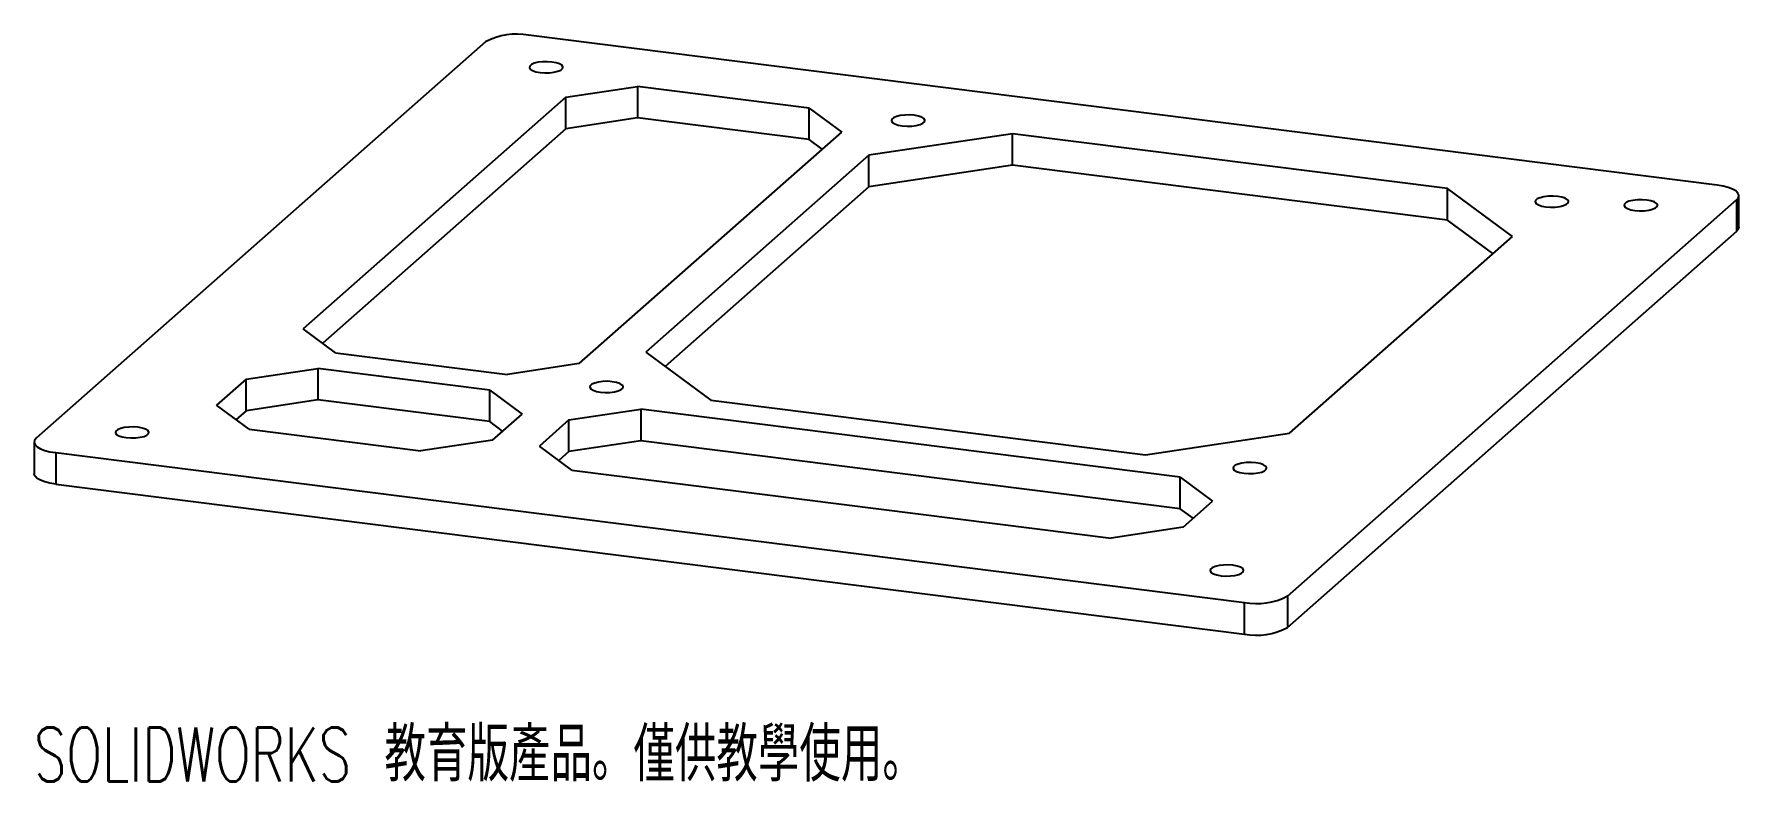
# Paper-space layout '_二等角視圖' of a CAD drawing. Header units: millimetres. Extents: x -76 to 76, y -39 to 28.
import ezdxf

# ---------------------------------------------------------------- set-up
doc = ezdxf.new("R2010")
doc.units = ezdxf.units.MM
doc.styles.add('SLDTEXTSTYLE0', font='TXT', dxfattribs={"width": 0.7, "bigfont": 'bigfont'})

psp = doc.layouts.new('_二等角視圖')

# ---------------------------------------------------------------- linework, layer by layer
at = {"color": 7, "linetype": 'Continuous', "lineweight": 25}
for p, q in [((-35.97, 27.67), (-76.28, -7.87)), ((74.53, 14.82), (-32.11, 28.25)), ((-28.78, 22.7), (-22.33, 23.67)), ((-6.93, 21.73), (-22.33, 23.67)), ((-22.33, 23.67), (-22.33, 20.84)), ((-28.78, 22.7), (-52.32, 1.94)), ((-28.78, 19.88), (-28.78, 22.7)), ((-6.93, 21.73), (-4.02, 19.58)), ((-6.93, 18.9), (-6.93, 21.73)), ((-22.33, 20.84), (-28.78, 19.88)), ((-6.93, 18.9), (-22.33, 20.84)), ((-28.78, 19.88), (-50.58, 0.65)), ((-27.57, -1.18), (-4.02, 19.58)), ((-5.77, 18.05), (-6.93, 18.9)), ((11.31, 19.43), (-1.58, 17.5)), ((50.33, 14.52), (11.31, 19.43)), ((11.31, 16.61), (11.31, 19.43)), ((-1.58, 17.5), (-21.59, -0.15)), ((-1.58, 14.67), (-1.58, 17.5)), ((11.31, 16.61), (-1.58, 14.67)), ((50.33, 11.69), (11.31, 16.61)), ((-1.58, 14.67), (-19.85, -1.44)), ((56.15, 10.22), (50.33, 14.52)), ((50.33, 11.69), (50.33, 14.52)), ((76.47, 11.06), (76.47, 13.88)), ((35.97, -22.02), (76.28, 13.53)), ((76.28, 10.7), (76.28, 13.53)), ((54.41, 8.68), (50.33, 11.69)), ((35.97, -24.84), (76.28, 10.7)), ((36.14, -7.43), (56.15, 10.22)), ((-49.42, -0.21), (-52.32, 1.94)), ((-49.42, -0.21), (-34.01, -2.15)), ((-27.57, -1.18), (-34.01, -2.15)), ((-21.59, -0.15), (-15.77, -4.45)), ((-57.45, -2.58), (-60.1, -4.92)), ((-57.45, -2.58), (-51.01, -1.61)), ((-57.45, -5.41), (-57.45, -2.58)), ((-35.6, -3.55), (-51.01, -1.61)), ((-51.01, -1.61), (-51.01, -4.44)), ((-51.01, -4.44), (-57.45, -5.41)), ((-35.6, -6.38), (-51.01, -4.44)), ((-35.6, -3.55), (-32.7, -5.7)), ((-35.6, -6.38), (-35.6, -3.55)), ((-15.77, -4.45), (23.25, -9.37)), ((-57.19, -7.07), (-60.1, -4.92)), ((-57.45, -5.41), (-58.36, -6.21)), ((-35.35, -8.04), (-32.7, -5.7)), ((-28.49, -6.23), (-22.04, -5.26)), ((26.34, -11.36), (-22.04, -5.26)), ((-22.04, -5.26), (-22.04, -8.09)), ((-57.19, -7.07), (-41.79, -9.01)), ((-34.44, -7.24), (-35.6, -6.38)), ((-28.49, -6.23), (-31.14, -8.57)), ((-28.49, -9.06), (-28.49, -6.23)), ((23.25, -9.37), (36.14, -7.43)), ((-76.47, -8.23), (-76.47, -11.06)), ((-74.53, -9.16), (32.11, -22.6)), ((-74.53, -9.16), (-74.53, -11.99)), ((-35.35, -8.04), (-41.79, -9.01)), ((-28.23, -10.72), (-31.14, -8.57)), ((-28.49, -9.06), (-29.39, -9.86)), ((-22.04, -8.09), (-28.49, -9.06)), ((26.34, -14.19), (-22.04, -8.09)), ((-74.53, -11.99), (32.11, -25.43)), ((-28.23, -10.72), (20.15, -16.82)), ((26.34, -11.36), (29.25, -13.51)), ((26.34, -14.19), (26.34, -11.36)), ((26.6, -15.85), (29.25, -13.51)), ((27.5, -15.05), (26.34, -14.19)), ((26.6, -15.85), (20.15, -16.82)), ((32.11, -25.43), (32.11, -22.6)), ((35.97, -22.02), (35.97, -24.84))]:
    psp.add_line(p, q, dxfattribs=at)
at = {"color": 7, "linetype": 'Continuous', "lineweight": 25, "flags": 128}
for points in [[(-31.08, 24.92), (-30.66, 24.89), (-30.24, 24.9), (-29.83, 24.95), (-29.49, 25.03), (-29.23, 25.14), (-29.08, 25.28), (-29.05, 25.42), (-29.14, 25.56), (-29.34, 25.68), (-29.64, 25.78), (-30.02, 25.85), (-30.43, 25.88), (-30.86, 25.87), (-31.26, 25.83), (-31.6, 25.74), (-31.86, 25.63), (-32.01, 25.49), (-32.04, 25.35), (-31.96, 25.21), (-31.75, 25.09), (-31.45, 24.99), (-31.08, 24.92)], [(1.42, 20.15), (1.84, 20.11), (2.27, 20.12), (2.67, 20.17), (3.01, 20.26), (3.27, 20.37), (3.42, 20.5), (3.45, 20.65), (3.36, 20.79), (3.16, 20.91), (2.86, 21.01), (2.49, 21.08), (2.07, 21.11), (1.64, 21.1), (1.24, 21.05), (0.9, 20.97), (0.64, 20.85), (0.49, 20.72), (0.46, 20.58), (0.55, 20.44), (0.75, 20.32), (1.05, 20.21), (1.42, 20.15)], [(59.16, 12.87), (59.58, 12.84), (60, 12.85), (60.4, 12.9), (60.74, 12.98), (61, 13.1), (61.15, 13.23), (61.19, 13.37), (61.1, 13.51), (60.89, 13.64), (60.59, 13.74), (60.22, 13.81), (59.8, 13.84), (59.38, 13.83), (58.98, 13.78), (58.63, 13.69), (58.38, 13.58), (58.22, 13.45), (58.19, 13.31), (58.28, 13.17), (58.48, 13.04), (58.78, 12.94), (59.16, 12.87)], [(76.28, 13.53), (76.43, 13.72), (76.47, 13.92), (76.39, 14.11), (76.21, 14.3), (75.91, 14.47), (75.52, 14.61), (75.06, 14.73), (74.53, 14.82)], [(67.14, 12.54), (67.56, 12.51), (67.98, 12.52), (68.38, 12.57), (68.73, 12.66), (68.98, 12.77), (69.14, 12.9), (69.17, 13.04), (69.08, 13.18), (68.88, 13.31), (68.57, 13.41), (68.2, 13.48), (67.78, 13.51), (67.36, 13.5), (66.96, 13.45), (66.61, 13.37), (66.36, 13.25), (66.21, 13.12), (66.17, 12.98), (66.26, 12.84), (66.47, 12.71), (66.77, 12.61), (67.14, 12.54)], [(76.47, 11.06), (76.43, 10.89), (76.28, 10.7)], [(-25.66, -3.74), (-25.24, -3.77), (-24.81, -3.76), (-24.41, -3.71), (-24.07, -3.63), (-23.81, -3.51), (-23.66, -3.38), (-23.63, -3.24), (-23.72, -3.1), (-23.92, -2.97), (-24.22, -2.87), (-24.6, -2.8), (-25.01, -2.77), (-25.44, -2.78), (-25.84, -2.83), (-26.18, -2.92), (-26.44, -3.03), (-26.59, -3.16), (-26.62, -3.3), (-26.53, -3.44), (-26.33, -3.57), (-26.03, -3.67), (-25.66, -3.74)], [(-68.2, -7.82), (-67.78, -7.85), (-67.36, -7.84), (-66.96, -7.79), (-66.61, -7.71), (-66.36, -7.6), (-66.21, -7.46), (-66.17, -7.32), (-66.26, -7.18), (-66.47, -7.06), (-66.77, -6.96), (-67.14, -6.89), (-67.56, -6.86), (-67.98, -6.87), (-68.38, -6.91), (-68.73, -7), (-68.98, -7.11), (-69.14, -7.25), (-69.17, -7.39), (-69.08, -7.53), (-68.88, -7.65), (-68.57, -7.75), (-68.2, -7.82)], [(-76.28, -7.87), (-76.43, -8.06), (-76.47, -8.26), (-76.39, -8.45), (-76.21, -8.64), (-75.91, -8.81), (-75.52, -8.96), (-75.06, -9.08), (-74.53, -9.16)], [(32.08, -11.01), (32.49, -11.04), (32.92, -11.03), (33.32, -10.98), (33.66, -10.9), (33.92, -10.79), (34.07, -10.65), (34.1, -10.51), (34.01, -10.37), (33.81, -10.25), (33.51, -10.15), (33.14, -10.08), (32.72, -10.05), (32.29, -10.06), (31.89, -10.1), (31.55, -10.19), (31.29, -10.3), (31.14, -10.44), (31.11, -10.58), (31.2, -10.72), (31.4, -10.84), (31.7, -10.94), (32.08, -11.01)], [(-74.53, -11.99), (-75.06, -11.9), (-75.52, -11.78), (-75.91, -11.64), (-76.21, -11.47), (-76.39, -11.28), (-76.47, -11.09), (-76.47, -11.06)], [(30.02, -20.2), (30.43, -20.23), (30.86, -20.22), (31.26, -20.17), (31.6, -20.08), (31.86, -19.97), (32.01, -19.84), (32.04, -19.7), (31.96, -19.56), (31.75, -19.43), (31.45, -19.33), (31.08, -19.26), (30.66, -19.23), (30.24, -19.24), (29.83, -19.29), (29.49, -19.37), (29.23, -19.49), (29.08, -19.62), (29.05, -19.76), (29.14, -19.9), (29.34, -20.03), (29.64, -20.13), (30.02, -20.2)]]:
    psp.add_lwpolyline(points, dxfattribs=at)
at = {"color": 7, "linetype": 'Continuous', "lineweight": 25}
for centre, start, end in [((-33.21, 22.45), 79.2261, 117.8883), ((33.21, -16.79), 259.2261, 297.8883), ((33.21, -19.62), 259.2261, 297.8883)]:
    psp.add_arc(centre, 5.91, start, end, dxfattribs=at)

# ---------------------------------------------------------------- texts
at = {"color": 7, "linetype": 'Continuous', "insert": (-76.47, -33.8), "char_height": 4.8336, "attachment_point": 1, "style": 'SLDTEXTSTYLE0'}
psp.add_mtext('SOLIDWORKS 教育版產品。僅供教學使用。', dxfattribs=at)

doc.saveas('drawing.dxf')
